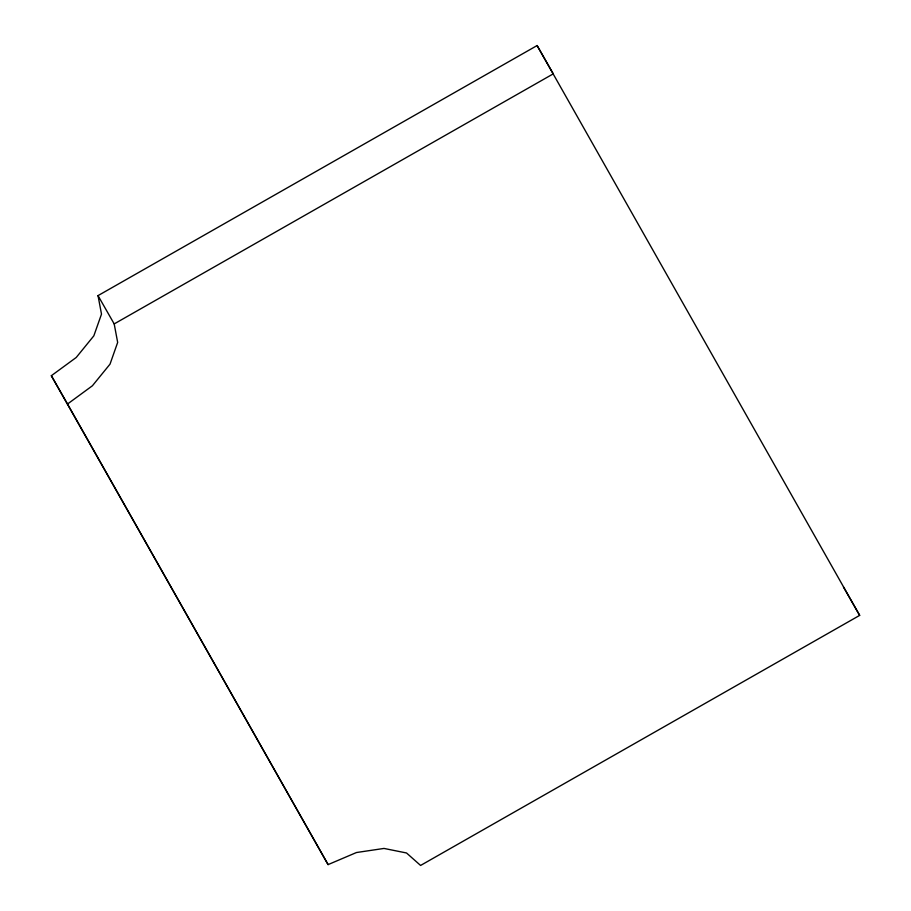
<?xml version="1.0" encoding="UTF-8"?>
<svg xmlns="http://www.w3.org/2000/svg" width="911" height="911" viewBox="0 0 911 911"><rect width="100%" height="100%" fill="white"/><g stroke="black" fill="none" stroke-linecap="round" stroke-linejoin="round"><path stroke-width="1.37" d="M328.097 864.607L51.335 375.719L76.228 357.476L93.833 335.84L101.497 314.124L98.024 295.62L537.103 45.55L553.273 73.848L114.194 323.917L117.667 342.422L110.015 364.149L92.398 385.774L67.516 404.029L328.097 864.607L356.474 852.525L384.009 848.437L406.522 852.981L420.586 865.45L859.665 615.38L537.103 45.55M843.484 587.083L859.665 615.38M98.024 295.62L114.194 323.917M51.335 375.719L67.516 404.029"/></g></svg>
